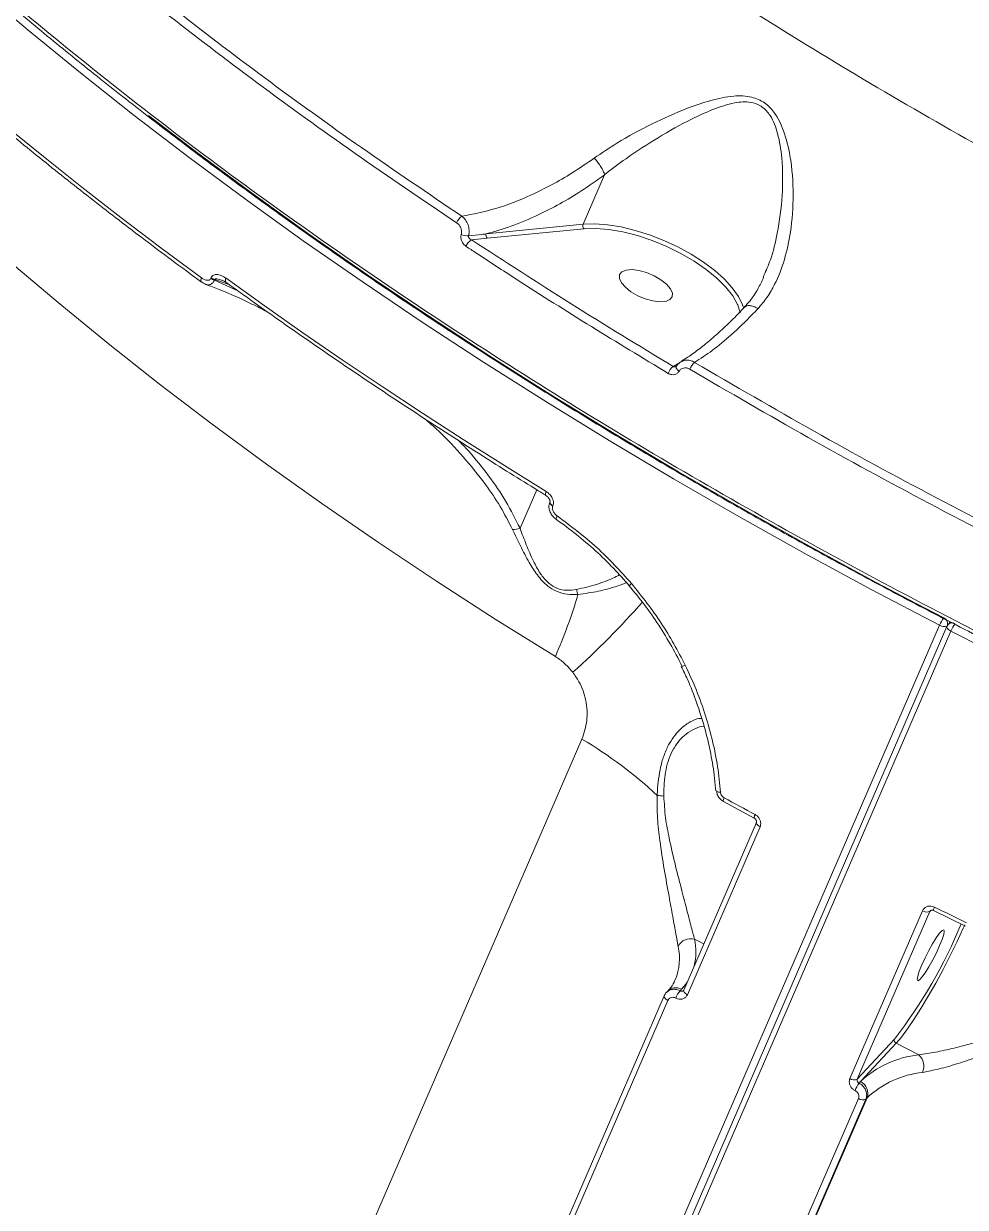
# Model space of a CAD drawing. Header units: millimetres. Extents: x -5550 to 7488, y -4093 to 4627.
# Drawn here: x -2929.1 to -2780.8, y 1356.7 to 1543.1 of the extents above; entities that cross this region are included whole.
import ezdxf

# ---------------------------------------------------------------- set-up
doc = ezdxf.new("R2010")
doc.units = ezdxf.units.MM
doc.layers.add('DIKOM_ОБЪЕКТ', color=7, linetype='Continuous')

msp = doc.modelspace()

# ---------------------------------------------------------------- linework, layer by layer
at = {"layer": 'DIKOM_ОБЪЕКТ', "color": 7, "linetype": 'Continuous', "lineweight": 15}
for p, q in [((-2837.584, 1519.266), (-2840.96, 1511.47)), ((-2840.96, 1511.47), (-2856.224, 1509.962)), ((-2858.553, 1509.042), (-2856.095, 1509.269)), ((-2856.095, 1509.269), (-2840.832, 1510.777)), ((-2899.558, 1503.069), (-2899.601, 1502.969)), ((-2899.03, 1502.677), (-2898.987, 1502.777)), ((-2895.36, 1501.018), (-2899.03, 1502.677)), ((-2898.987, 1502.777), (-2896.751, 1502.018)), ((-2812.49, 1503.422), (-2812.639, 1503.059)), ((-2825.779, 1489.64), (-2826.784, 1489.095)), ((-2850.91, 1463.614), (-2848.281, 1469.686)), ((-2846.187, 1467.841), (-2846.221, 1467.763)), ((-2845.749, 1467.105), (-2845.716, 1467.183)), ((-2845.18, 1464.996), (-2845.185, 1464.999)), ((-2784.165, 1449.513), (-2788.529, 1451.784)), ((-2784.836, 1448.353), (-2957.829, 1048.905)), ((-2783.679, 1448.178), (-2956.672, 1048.73)), ((-2784.165, 1449.513), (-2784.165, 1449.513)), ((-2783.111, 1448.873), (-2783.494, 1448.46)), ((-2782.404, 1448.605), (-2782.404, 1448.605)), ((-2956.064, 1047.995), (-2783.071, 1447.443)), ((-2841.151, 1430.416), (-2966.249, 1141.559)), ((-2820.13, 1422.665), (-2820.097, 1422.305)), ((-2819.974, 1422.311), (-2819.974, 1422.304)), ((-2818.881, 1420.628), (-2814.012, 1417.993)), ((-2813.689, 1417.334), (-2825.126, 1390.924)), ((-2824.551, 1390.206), (-2813.113, 1416.616)), ((-2787.52, 1403.42), (-2798.958, 1377.011)), ((-2797.797, 1376.908), (-2786.359, 1403.318)), ((-2786.359, 1403.318), (-2786.211, 1403.478)), ((-2786.359, 1403.318), (-2786.282, 1403.431)), ((-2785.809, 1403.451), (-2780.783, 1400.985)), ((-2823.431, 1398.93), (-2821.982, 1398.184)), ((-2824.722, 1391.857), (-2825.473, 1391.048)), ((-2828.192, 1390.027), (-2857.858, 1321.527)), ((-2828.154, 1390.084), (-2828.192, 1390.027)), ((-2827.654, 1390.758), (-2827.86, 1390.535)), ((-2825.473, 1391.048), (-2825.691, 1390.813)), ((-2857.287, 1320.812), (-2827.621, 1389.312)), ((-2791.953, 1383.205), (-2797.797, 1376.908)), ((-2797.3, 1376.521), (-2791.692, 1382.565)), ((-2788.126, 1380.727), (-2791.692, 1382.565)), ((-2797.518, 1376.287), (-2797.3, 1376.521)), ((-2797.616, 1373.841), (-2827.282, 1305.341)), ((-2826.126, 1305.241), (-2796.46, 1373.741)), ((-2796.254, 1373.963), (-2825.92, 1305.463)), ((-2796.46, 1373.741), (-2796.254, 1373.963))]:
    msp.add_line(p, q, dxfattribs=at)
at = {"layer": 'DIKOM_ОБЪЕКТ', "color": 7, "linetype": 'Continuous', "lineweight": 15, "flags": 128}
for points in [[(-2936.343, 1548.779), (-2928.35, 1542.013), (-2920.126, 1535.287), (-2911.677, 1528.606), (-2903.01, 1521.976), (-2894.132, 1515.402), (-2885.051, 1508.89), (-2875.775, 1502.446), (-2866.312, 1496.074), (-2856.669, 1489.781), (-2846.854, 1483.571), (-2836.876, 1477.45), (-2826.743, 1471.423), (-2816.464, 1465.494), (-2806.047, 1459.67), (-2795.502, 1453.955), (-2784.836, 1448.353)], [(-2971.851, 1544.909), (-2965.75, 1538.329), (-2959.377, 1531.753), (-2952.739, 1525.187), (-2945.84, 1518.636), (-2938.688, 1512.106), (-2931.289, 1505.605), (-2923.65, 1499.137), (-2915.779, 1492.709), (-2907.682, 1486.327), (-2899.367, 1479.997), (-2890.841, 1473.724), (-2882.114, 1467.515), (-2873.192, 1461.375), (-2864.085, 1455.31), (-2854.8, 1449.326), (-2845.346, 1443.428)], [(-2901.069, 1503.021), (-2907.46, 1507.753), (-2913.742, 1512.514), (-2919.913, 1517.302), (-2925.97, 1522.116), (-2931.911, 1526.954), (-2937.732, 1531.813), (-2943.432, 1536.69), (-2949.007, 1541.585)], [(-2788.529, 1451.784), (-2794.805, 1455.102), (-2805.325, 1460.803), (-2815.717, 1466.614), (-2825.972, 1472.528), (-2836.081, 1478.54), (-2846.035, 1484.647), (-2855.826, 1490.842), (-2865.447, 1497.12), (-2874.888, 1503.477), (-2884.141, 1509.906), (-2893.201, 1516.402), (-2902.057, 1522.961), (-2909.428, 1528.586)], [(-2815.703, 1498.35), (-2815.858, 1498.801), (-2816.511, 1500.111), (-2817.476, 1501.467), (-2818.732, 1502.839), (-2820.253, 1504.198), (-2822.004, 1505.514), (-2823.948, 1506.758), (-2826.044, 1507.904), (-2828.245, 1508.926), (-2830.503, 1509.803), (-2832.77, 1510.515), (-2834.996, 1511.048), (-2837.134, 1511.388), (-2839.136, 1511.53), (-2840.96, 1511.47)], [(-2840.832, 1510.777), (-2838.96, 1510.833), (-2836.897, 1510.67), (-2834.693, 1510.293), (-2832.403, 1509.712), (-2830.08, 1508.939), (-2827.782, 1507.993), (-2825.563, 1506.899), (-2823.478, 1505.681), (-2821.576, 1504.369), (-2819.904, 1502.996), (-2818.502, 1501.593), (-2817.404, 1500.196), (-2816.637, 1498.838), (-2816.608, 1498.773)], [(-2835.227, 1503.554), (-2835.254, 1502.964), (-2834.943, 1502.28), (-2834.32, 1501.557), (-2833.434, 1500.855), (-2832.357, 1500.229), (-2831.178, 1499.731), (-2829.99, 1499.401), (-2828.891, 1499.266), (-2827.969, 1499.336), (-2827.299, 1499.607), (-2826.936, 1500.055), (-2826.909, 1500.645), (-2827.219, 1501.329), (-2827.843, 1502.052), (-2828.729, 1502.754), (-2829.805, 1503.38), (-2830.985, 1503.878), (-2832.173, 1504.208), (-2833.272, 1504.343), (-2834.194, 1504.273), (-2834.863, 1504.002), (-2835.227, 1503.554)], [(-2901.082, 1502.387), (-2901.122, 1502.427), (-2901.158, 1502.506), (-2901.171, 1502.608), (-2901.16, 1502.732), (-2901.125, 1502.871), (-2901.069, 1503.021)], [(-2897.218, 1502.353), (-2897.246, 1502.378), (-2897.288, 1502.454), (-2897.304, 1502.557), (-2897.295, 1502.683), (-2897.26, 1502.828), (-2897.202, 1502.985)], [(-2846.792, 1469.407), (-2853.362, 1473.48), (-2859.86, 1477.592), (-2866.284, 1481.741), (-2872.631, 1485.925), (-2878.898, 1490.143), (-2885.084, 1494.393), (-2891.186, 1498.675), (-2897.202, 1502.985)], [(-2816.608, 1498.773), (-2816.218, 1497.551), (-2816.216, 1497.538)], [(-2826.29, 1489.133), (-2826.317, 1489.07), (-2826.324, 1488.967), (-2826.296, 1488.85), (-2826.233, 1488.721), (-2826.138, 1488.588), (-2826.016, 1488.455), (-2825.87, 1488.328)], [(-2846.865, 1468.813), (-2846.889, 1468.836), (-2846.913, 1468.899), (-2846.914, 1468.992), (-2846.894, 1469.111), (-2846.853, 1469.251), (-2846.792, 1469.407)], [(-2846.221, 1467.762), (-2846.235, 1467.71), (-2846.215, 1467.571), (-2846.121, 1467.416), (-2845.961, 1467.256), (-2845.749, 1467.105)], [(-2846.187, 1467.841), (-2846.202, 1467.788), (-2846.181, 1467.649), (-2846.087, 1467.493), (-2845.928, 1467.334), (-2845.716, 1467.183)], [(-2845.185, 1464.999), (-2845.207, 1465.028), (-2845.218, 1465.09), (-2845.208, 1465.177), (-2845.177, 1465.287), (-2845.126, 1465.415), (-2845.057, 1465.558)], [(-2783.071, 1447.443), (-2783.237, 1447.538), (-2783.385, 1447.643), (-2783.509, 1447.752), (-2783.604, 1447.863), (-2783.666, 1447.97), (-2783.694, 1448.071), (-2783.686, 1448.16), (-2783.679, 1448.178)], [(-2783.071, 1447.443), (-2772.277, 1441.98), (-2761.383, 1436.64), (-2750.397, 1431.429), (-2739.329, 1426.351), (-2728.189, 1421.409), (-2716.986, 1416.609), (-2705.728, 1411.954), (-2694.426, 1407.448), (-2683.09, 1403.094), (-2671.728, 1398.897)], [(-2819.974, 1422.304), (-2819.972, 1422.293), (-2819.943, 1422.237), (-2819.878, 1422.186), (-2819.781, 1422.143), (-2819.655, 1422.108), (-2819.505, 1422.083), (-2819.335, 1422.068)], [(-2813.884, 1418.555), (-2814.494, 1418.884), (-2815.105, 1419.213), (-2815.715, 1419.542), (-2816.325, 1419.872), (-2816.933, 1420.202), (-2817.542, 1420.532), (-2818.151, 1420.863), (-2818.759, 1421.194)], [(-2813.687, 1417.337), (-2813.695, 1417.318), (-2813.704, 1417.231), (-2813.679, 1417.134), (-2813.621, 1417.029), (-2813.531, 1416.921), (-2813.414, 1416.814), (-2813.273, 1416.711), (-2813.113, 1416.616)], [(-2780.611, 1401.525), (-2781.241, 1401.832), (-2781.871, 1402.14), (-2782.501, 1402.448), (-2783.13, 1402.756), (-2783.759, 1403.065), (-2784.387, 1403.374), (-2785.016, 1403.684), (-2785.644, 1403.994)], [(-2791.692, 1382.565), (-2790.859, 1383.543), (-2789.914, 1384.804), (-2788.876, 1386.318), (-2787.77, 1388.053), (-2786.619, 1389.97), (-2785.451, 1392.025), (-2784.289, 1394.173), (-2783.162, 1396.366), (-2782.093, 1398.555), (-2781.107, 1400.691), (-2780.881, 1401.199)], [(-2787.637, 1394.898), (-2787.127, 1396.006), (-2786.545, 1397.146), (-2785.937, 1398.227), (-2785.354, 1399.16), (-2784.842, 1399.871), (-2784.443, 1400.301), (-2784.189, 1400.416), (-2784.1, 1400.206), (-2784.185, 1399.689), (-2784.436, 1398.906), (-2784.832, 1397.921), (-2785.342, 1396.814), (-2785.924, 1395.673), (-2786.532, 1394.593), (-2787.115, 1393.659), (-2787.627, 1392.949), (-2788.026, 1392.519), (-2788.28, 1392.404), (-2788.368, 1392.613), (-2788.284, 1393.13), (-2788.033, 1393.913), (-2787.637, 1394.898)], [(-2825.473, 1391.048), (-2824.806, 1391.857), (-2824.583, 1392.178)], [(-2828.192, 1390.027), (-2828.198, 1390.011), (-2828.207, 1389.925), (-2828.183, 1389.829), (-2828.125, 1389.724), (-2828.036, 1389.617), (-2827.92, 1389.51), (-2827.78, 1389.407), (-2827.621, 1389.312)], [(-2825.126, 1390.924), (-2825.132, 1390.908), (-2825.142, 1390.821), (-2825.117, 1390.724), (-2825.059, 1390.62), (-2824.969, 1390.512), (-2824.851, 1390.404), (-2824.71, 1390.301), (-2824.551, 1390.206)]]:
    msp.add_lwpolyline(points, dxfattribs=at)
at = {"layer": 'DIKOM_ОБЪЕКТ', "color": 7, "linetype": 'Continuous', "lineweight": 15}
for centre, radius, start, end in [((-2858.806, 1510.868), 2.257, 123.78356, 157.8448), ((-2840.369, 1511.221), 0.641, 157.16911, 223.8082), ((-2859.167, 1511.894), 2.252, 243.7216, 274.05192), ((-2855.633, 1509.713), 0.641, 157.16911, 223.8082), ((-2857.36, 1507.182), 2.209, 122.68703, 158.32401), ((-2898.34, 1504.732), 2.168, 234.41201, 251.4295), ((-2898.296, 1504.832), 2.168, 234.41201, 251.4295), ((-2824.967, 1486.961), 2.803, 130.42428, 158.18271), ((-2821.396, 1487.527), 2.988, 132.37608, 157.76855), ((-2852.019, 1466.558), 3.146, 268.97432, 290.63055), ((-2839.164, 1454.353), 2.858, 187.57472, 203.55081), ((-2832.473, 1453.758), 1.456, 126.592, 146.64634), ((-2918.077, 1475.445), 79.466, 336.2401, 343.75198), ((-2930.357, 1538.918), 131.529, 311.8567, 318.66693), ((-2780.212, 1446.452), 4.999, 142.24479, 157.651), ((-2784.12, 1449.38), 1.252, 235.10249, 291.45015), ((-2784.612, 1448.581), 1.034, 344.03586, 64.39441), ((-2782.761, 1447.78), 1, 137.13963, 156.58356), ((-2782.856, 1447.832), 0.896, 59.70857, 135.44871), ((-2778.305, 1445.481), 5.154, 142.67917, 157.61737), ((-2825.376, 1442.844), 0.922, 268.47121, 302.06376), ((-2874.937, 1372.83), 66.765, 46.88503, 59.59986), ((-2827.624, 1433.321), 11.873, 261.86179, 266.92938), ((-2818.169, 1420.771), 0.725, 144.32393, 191.38109), ((-2813.264, 1418.118), 0.759, 144.8109, 189.49977), ((-2786.85, 1404.385), 1.175, 235.2041, 294.69452), ((-2784.685, 1403.406), 1.124, 148.45681, 177.72317), ((-2854.555, 1431.609), 79.132, 322.28851, 337.53773), ((-2834.582, 1395.915), 8.786, 337.59671, 12.4701), ((-2824.054, 1396.845), 2.176, 73.35733, 153.61592), ((-2833.061, 1396.922), 9.838, 347.33501, 11.77952), ((-2826.377, 1389.499), 1.793, 59.74538, 135.41191), ((-2822.598, 1388.126), 4.097, 139.01818, 157.87083), ((-2791.471, 1383.029), 0.513, 159.90222, 244.58169), ((-2786.449, 1364.958), 15.858, 96.06955, 133.17973), ((-2789.81, 1378.908), 2.479, 337.70666, 47.18733), ((-2798.287, 1377.976), 1.175, 235.21394, 294.68674), ((-2785.919, 1362.949), 15.104, 96.07158, 133.17813), ((-2791.956, 1372.528), 6.713, 145.95135, 157.3946), ((-2798.181, 1374.668), 2.052, 339.89707, 64.57395), ((-2796.95, 1374.804), 1.171, 235.3467, 294.7643)]:
    msp.add_arc(centre, radius, start, end, dxfattribs=at)
for points, knots in [([(-2558.811, 1438.61), (-2564.603, 1439.972), (-2576.192, 1442.698), (-2593.747, 1447.394), (-2611.372, 1452.518), (-2629.274, 1458.176), (-2647.415, 1464.373), (-2665.756, 1471.114), (-2684, 1478.293), (-2702.619, 1486.112), (-2721.548, 1494.598), (-2740.713, 1503.764), (-2759.717, 1513.441), (-2778.485, 1523.617), (-2796.945, 1534.266), (-2814.669, 1545.142), (-2831.615, 1556.198), (-2847.758, 1567.388), (-2863.382, 1578.906), (-2878.408, 1590.726), (-2892.768, 1602.811), (-2906.134, 1614.886), (-2918.485, 1626.908), (-2929.824, 1638.836), (-2940.345, 1650.876), (-2949.976, 1662.988), (-2958.66, 1675.131), (-2965.708, 1686.255), (-2971.356, 1696.353), (-2975.852, 1705.474), (-2979.675, 1714.482), (-2982.806, 1723.345), (-2985.236, 1732.024), (-2986.952, 1740.518), (-2988.012, 1748.845), (-2988.114, 1754.218), (-2988.165, 1756.904)], [0, 0, 0, 0, 0.0277654, 0.0555639, 0.0833624, 0.1111276, 0.1400315, 0.168973, 0.1979143, 0.2268181, 0.2582449, 0.2896959, 0.3211226, 0.3534674, 0.3858386, 0.4181832, 0.4495061, 0.4808531, 0.5121759, 0.5444126, 0.5766757, 0.6089124, 0.6401611, 0.6714337, 0.7026821, 0.7348413, 0.7670266, 0.7991857, 0.8241464, 0.8491071, 0.874267, 0.8994269, 0.9244694, 0.9495122, 0.974756, 1, 1, 1, 1]), ([(-3044.652, 1724.515), (-3044.671, 1723.258), (-3044.719, 1720.216), (-3044.452, 1715.275), (-3043.9, 1709.713), (-3043.042, 1704.053), (-3041.89, 1698.298), (-3040.439, 1692.446), (-3038.691, 1686.493), (-3036.644, 1680.446), (-3034.308, 1674.323), (-3031.689, 1668.15), (-3028.795, 1661.946), (-3025.628, 1655.712), (-3022.188, 1649.447), (-3018.475, 1643.148), (-3014.489, 1636.814), (-3010.227, 1630.443), (-3005.689, 1624.033), (-3000.875, 1617.582), (-2995.78, 1611.088), (-2990.406, 1604.552), (-2984.766, 1597.989), (-2978.883, 1591.427), (-2972.776, 1584.89), (-2966.456, 1578.387), (-2959.919, 1571.913), (-2953.164, 1565.466), (-2946.188, 1559.043), (-2938.99, 1552.643), (-2931.567, 1546.264), (-2923.919, 1539.905), (-2916.041, 1533.562), (-2907.932, 1527.236), (-2899.604, 1520.936), (-2891.093, 1514.688), (-2882.429, 1508.516), (-2873.63, 1502.433), (-2864.695, 1496.437), (-2855.621, 1490.525), (-2846.404, 1484.696), (-2837.043, 1478.946), (-2827.535, 1473.276), (-2817.877, 1467.683), (-2808.067, 1462.165), (-2798.099, 1456.721), (-2787.985, 1451.357), (-2777.759, 1446.091), (-2767.462, 1440.944), (-2757.121, 1435.931), (-2746.74, 1431.053), (-2736.316, 1426.307), (-2725.845, 1421.692), (-2715.323, 1417.206), (-2704.747, 1412.848), (-2694.116, 1408.616), (-2683.425, 1404.509), (-2672.671, 1400.527), (-2661.857, 1396.67), (-2651.011, 1392.949), (-2640.18, 1389.381), (-2629.4, 1385.977), (-2618.682, 1382.741), (-2608.022, 1379.671), (-2597.415, 1376.765), (-2586.857, 1374.021), (-2576.345, 1371.44), (-2565.877, 1369.02), (-2555.45, 1366.762), (-2545.059, 1364.662), (-2534.708, 1362.728), (-2525.102, 1361.06), (-2518.996, 1360.119), (-2516.289, 1359.701)], [0, 0, 0, 0, 0.0098994, 0.0239604, 0.0380271, 0.0521102, 0.0662251, 0.0803872, 0.0946116, 0.1089136, 0.1232606, 0.1375542, 0.1517771, 0.1659463, 0.1800776, 0.1941866, 0.2082891, 0.2223998, 0.2365304, 0.2506968, 0.2649149, 0.2792008, 0.2935497, 0.3078771, 0.3221191, 0.3363006, 0.3504375, 0.364546, 0.3786424, 0.3927426, 0.406858, 0.4210041, 0.4351969, 0.4494525, 0.4637824, 0.4781141, 0.4923715, 0.5065637, 0.5207068, 0.5348165, 0.5489097, 0.563002, 0.5771065, 0.5912368, 0.6054096, 0.6196403, 0.6339456, 0.6482789, 0.6625569, 0.6767651, 0.6909192, 0.7050356, 0.7191306, 0.7332199, 0.7473184, 0.7614382, 0.7755955, 0.7898064, 0.8040869, 0.818423, 0.8327307, 0.8469589, 0.8611287, 0.8752559, 0.889357, 0.9034481, 0.9175449, 0.9316585, 0.945805, 0.9600004, 0.9742608, 0.9885925, 1, 1, 1, 1]), ([(-2515.807, 1360.129), (-2519.831, 1360.764), (-2530.669, 1362.472), (-2548.653, 1365.839), (-2569.775, 1370.388), (-2591.363, 1375.673), (-2613.352, 1381.692), (-2635.676, 1388.446), (-2657.844, 1395.787), (-2679.783, 1403.673), (-2701.428, 1412.056), (-2723.13, 1421.073), (-2744.815, 1430.718), (-2766.407, 1440.972), (-2787.429, 1451.611), (-2807.823, 1462.589), (-2827.545, 1473.853), (-2846.916, 1485.587), (-2865.853, 1497.769), (-2884.277, 1510.369), (-2901.783, 1523.107), (-2918.333, 1535.938), (-2933.909, 1548.813), (-2948.765, 1561.941), (-2962.818, 1575.288), (-2975.998, 1588.811), (-2988.014, 1602.213), (-2998.853, 1615.45), (-3008.528, 1628.485), (-3017.195, 1641.528), (-3024.779, 1654.534), (-3031.229, 1667.457), (-3036.181, 1679.479), (-3039.825, 1690.607), (-3042.373, 1700.874), (-3043.965, 1710.902), (-3044.676, 1718.883), (-3044.516, 1723.409), (-3044.467, 1724.778)], [0, 0, 0, 0, 0.0169097, 0.0455561, 0.0742245, 0.1028708, 0.1323494, 0.1618517, 0.1913302, 0.2199766, 0.248645, 0.2772913, 0.3067697, 0.3362723, 0.3657507, 0.394397, 0.4230654, 0.4517117, 0.48119, 0.5106926, 0.540171, 0.5688174, 0.5974857, 0.6261321, 0.6556106, 0.6851129, 0.7145914, 0.7432377, 0.771906, 0.8005525, 0.8300308, 0.8595332, 0.8890116, 0.913944, 0.9389054, 0.963867, 0.9890651, 1, 1, 1, 1]), ([(-2928.078, 1562.192), (-2925.742, 1560.214), (-2918.91, 1554.428), (-2907.081, 1544.917), (-2892.348, 1533.697), (-2876.998, 1522.596), (-2866.264, 1515.345), (-2860.896, 1511.719)], [0, 0, 0, 0, 0.1144541, 0.3347653, 0.5550768, 0.7775379, 1, 1, 1, 1]), ([(-2860.061, 1512.744), (-2865.365, 1516.326), (-2875.972, 1523.491), (-2891.246, 1534.528), (-2906.002, 1545.756), (-2917.898, 1555.319), (-2924.758, 1561.129), (-2927.088, 1563.103)], [0, 0, 0, 0, 0.2203112, 0.4406227, 0.6630849, 0.8855462, 1, 1, 1, 1]), ([(-2948.981, 1540.919), (-2947.704, 1539.79), (-2944.003, 1536.516), (-2937.71, 1531.117), (-2930.039, 1524.739), (-2922.162, 1518.398), (-2914.085, 1512.102), (-2907.038, 1506.768), (-2902.655, 1503.544), (-2901.083, 1502.387)], [0, 0, 0, 0, 0.0864703, 0.2507995, 0.4151258, 0.579446, 0.7437612, 0.9080709, 1, 1, 1, 1]), ([(-2813.453, 1498.181), (-2812.958, 1498.762), (-2811.96, 1499.934), (-2810.495, 1502.48), (-2809.166, 1505.891), (-2808.145, 1510.631), (-2807.757, 1516.149), (-2808.153, 1521.561), (-2809.199, 1525.977), (-2810.566, 1528.878), (-2812.368, 1530.728), (-2814.602, 1531.683), (-2817.535, 1531.746), (-2820.925, 1531.021), (-2825.224, 1529.546), (-2830.194, 1527.31), (-2835.172, 1524.628), (-2838.053, 1522.682), (-2839.229, 1521.888)], [0, 0, 0, 0, 0.0400996, 0.0808888, 0.1499726, 0.2211629, 0.3125703, 0.4066965, 0.4681051, 0.5184506, 0.5509513, 0.5857549, 0.6308468, 0.6885507, 0.7478284, 0.8397951, 0.934575, 1, 1, 1, 1]), ([(-2837.582, 1519.274), (-2837.581, 1519.275), (-2836.495, 1520.135), (-2833.769, 1522.177), (-2829.143, 1525.179), (-2824.55, 1527.762), (-2820.524, 1529.607), (-2817.443, 1530.632), (-2814.886, 1530.837), (-2813.44, 1530.359), (-2812.386, 1529.687), (-2811.529, 1528.718), (-2810.803, 1527.242), (-2810.09, 1525.038), (-2809.529, 1521.265), (-2809.505, 1515.95), (-2810.214, 1510.554), (-2811.216, 1506.313), (-2812.136, 1504.225), (-2812.49, 1503.422)], [0, 0, 0, 0, 0.0000657, 0.0748589, 0.1804719, 0.2890196, 0.3538997, 0.4199199, 0.4676838, 0.4950475, 0.5031328, 0.5363247, 0.5629622, 0.5903658, 0.6587943, 0.7635424, 0.8709195, 0.95036, 1, 1, 1, 1]), ([(-2839.229, 1521.888), (-2840.379, 1521.093), (-2842.603, 1519.557), (-2845.964, 1517.621), (-2849.992, 1515.627), (-2854.796, 1513.761), (-2858.291, 1513.086), (-2860.061, 1512.744)], [0, 0, 0, 0, 0.1647908, 0.3184402, 0.4735168, 0.7333104, 1, 1, 1, 1]), ([(-2837.582, 1519.274), (-2837.646, 1519.459), (-2837.772, 1519.828), (-2838.159, 1520.519), (-2838.628, 1521.198), (-2839.003, 1521.649), (-2839.198, 1521.855), (-2839.229, 1521.888)], [0, 0, 0, 0, 0.2439975, 0.4880225, 0.7320176, 0.9570928, 1, 1, 1, 1]), ([(-2856.224, 1509.962), (-2854.895, 1510.343), (-2852.221, 1511.11), (-2848.321, 1512.763), (-2844.631, 1514.66), (-2841.119, 1516.751), (-2838.785, 1518.412), (-2837.584, 1519.266)], [0, 0, 0, 0, 0.2198971, 0.4427713, 0.6236667, 0.8062566, 1, 1, 1, 1]), ([(-2837.584, 1519.266), (-2837.583, 1519.268), (-2837.582, 1519.27), (-2837.582, 1519.273), (-2837.582, 1519.274), (-2837.582, 1519.274)], [0, 0, 0, 0, 0.503879, 0.9145845, 1, 1, 1, 1]), ([(-2860.896, 1511.719), (-2860.762, 1511.612), (-2860.495, 1511.397), (-2860.222, 1510.928), (-2860.094, 1510.422), (-2860.114, 1510.066), (-2860.158, 1509.896), (-2860.164, 1509.875)], [0, 0, 0, 0, 0.247884, 0.4959071, 0.7364662, 0.9670198, 1, 1, 1, 1]), ([(-2859.008, 1509.648), (-2858.999, 1509.683), (-2858.928, 1509.966), (-2858.887, 1510.557), (-2859.065, 1511.403), (-2859.462, 1512.195), (-2859.862, 1512.561), (-2860.061, 1512.744)], [0, 0, 0, 0, 0.0333306, 0.2664274, 0.5082649, 0.7552615, 1, 1, 1, 1]), ([(-2860.164, 1509.875), (-2860.169, 1509.855), (-2860.214, 1509.684), (-2860.235, 1509.321), (-2860.102, 1508.804), (-2859.823, 1508.325), (-2859.55, 1508.107), (-2859.413, 1507.998)], [0, 0, 0, 0, 0.0299382, 0.2617767, 0.5039595, 0.7520153, 1, 1, 1, 1]), ([(-2858.553, 1509.042), (-2858.623, 1509.075), (-2858.759, 1509.141), (-2858.915, 1509.29), (-2859.003, 1509.448), (-2859.019, 1509.564), (-2859.013, 1509.624), (-2859.009, 1509.641), (-2859.008, 1509.648)], [0, 0, 0, 0, 0.2725584, 0.5326006, 0.7666671, 0.9319822, 0.9739904, 1, 1, 1, 1]), ([(-2856.224, 1509.962), (-2856.461, 1509.933), (-2857.389, 1509.819), (-2858.318, 1509.721), (-2859.008, 1509.648)], [0, 0, 0, 0, 0.2563827, 1, 1, 1, 1]), ([(-2859.413, 1507.998), (-2858.889, 1507.653), (-2856.267, 1505.924), (-2849.738, 1501.684), (-2839.702, 1495.328), (-2831.615, 1490.446), (-2827.569, 1488.003)], [0, 0, 0, 0, 0.0507652, 0.2538476, 0.6266947, 1, 1, 1, 1]), ([(-2826.784, 1489.095), (-2832.181, 1492.359), (-2842.986, 1498.894), (-2853.36, 1505.657), (-2858.553, 1509.042)], [0, 0, 0, 0, 0.4994515, 1, 1, 1, 1]), ([(-2899.601, 1502.969), (-2899.637, 1502.908), (-2899.707, 1502.787), (-2899.905, 1502.676), (-2900.209, 1502.636), (-2900.626, 1502.737), (-2900.917, 1502.924), (-2901.069, 1503.021)], [0, 0, 0, 0, 0.120611, 0.2406681, 0.4168507, 0.6949931, 1, 1, 1, 1]), ([(-2901.067, 1502.416), (-2900.969, 1502.329), (-2900.758, 1502.144), (-2900.497, 1502.061), (-2900.358, 1502.017)], [0, 0, 0, 0, 0.4664917, 1, 1, 1, 1]), ([(-2900.37, 1501.999), (-2900.2, 1501.957), (-2899.905, 1501.883), (-2899.515, 1502.058), (-2899.228, 1502.318), (-2899.097, 1502.555), (-2899.03, 1502.677)], [0, 0, 0, 0, 0.3495377, 0.6069748, 0.7981565, 1, 1, 1, 1]), ([(-2900.367, 1502.007), (-2899.666, 1501.742), (-2897.201, 1500.808), (-2893.978, 1499.376), (-2891.517, 1498.123), (-2890.721, 1497.718)], [0, 0, 0, 0, 0.2116731, 0.7446537, 1, 1, 1, 1]), ([(-2897.202, 1502.985), (-2897.446, 1503.139), (-2897.918, 1503.437), (-2898.591, 1503.593), (-2899.08, 1503.526), (-2899.392, 1503.35), (-2899.503, 1503.163), (-2899.558, 1503.069)], [0, 0, 0, 0, 0.304749, 0.5876265, 0.7664472, 0.8828626, 1, 1, 1, 1]), ([(-2898.987, 1502.777), (-2898.979, 1502.791), (-2898.96, 1502.82), (-2898.896, 1502.854), (-2898.724, 1502.886), (-2898.322, 1502.841), (-2897.983, 1502.699), (-2897.759, 1502.605)], [0, 0, 0, 0, 0.0386674, 0.0864788, 0.1731164, 0.4515963, 1, 1, 1, 1]), ([(-2897.826, 1502.667), (-2897.755, 1502.646), (-2897.56, 1502.585), (-2897.354, 1502.434), (-2897.222, 1502.338)], [0, 0, 0, 0, 0.3587975, 1, 1, 1, 1]), ([(-2897.219, 1502.353), (-2895.718, 1501.272), (-2891.367, 1498.136), (-2884.029, 1492.99), (-2875.154, 1486.94), (-2866.114, 1480.959), (-2857.078, 1475.154), (-2850.626, 1471.124), (-2847.258, 1469.055), (-2846.865, 1468.813)], [0, 0, 0, 0, 0.0939995, 0.2726144, 0.4512324, 0.629842, 0.8084519, 0.9776555, 1, 1, 1, 1]), ([(-2812.591, 1503.047), (-2812.866, 1502.458), (-2813.472, 1501.166), (-2814.473, 1499.623), (-2815.26, 1498.777), (-2815.559, 1498.456)], [0, 0, 0, 0, 0.3414482, 0.7498836, 1, 1, 1, 1]), ([(-2815.529, 1498.462), (-2815.97, 1497.994), (-2817.093, 1496.801), (-2818.858, 1495.1), (-2820.809, 1493.35), (-2822.677, 1491.841), (-2824.275, 1490.672), (-2825.186, 1490.118), (-2825.555, 1489.894)], [0, 0, 0, 0, 0.120866, 0.3081633, 0.4962905, 0.6846202, 0.8721951, 1, 1, 1, 1]), ([(-2823.41, 1489.734), (-2822.496, 1490.326), (-2820.651, 1491.52), (-2817.588, 1494.077), (-2815.151, 1496.404), (-2813.749, 1497.871), (-2813.453, 1498.181)], [0, 0, 0, 0, 0.2991593, 0.603985, 0.9163471, 1, 1, 1, 1]), ([(-2815.508, 1498.438), (-2815.402, 1498.519), (-2815.178, 1498.692), (-2814.619, 1498.692), (-2814.052, 1498.517), (-2813.656, 1498.309), (-2813.491, 1498.205), (-2813.453, 1498.181)], [0, 0, 0, 0, 0.2464863, 0.5226405, 0.7988342, 0.9539842, 1, 1, 1, 1]), ([(-2826.343, 1489.088), (-2826.374, 1489.072), (-2826.449, 1489.031), (-2826.594, 1489.027), (-2826.713, 1489.058), (-2826.773, 1489.089), (-2826.784, 1489.095)], [0, 0, 0, 0, 0.2376457, 0.5791802, 0.92113, 1, 1, 1, 1]), ([(-2826.289, 1489.136), (-2826.292, 1489.132), (-2826.309, 1489.097), (-2826.326, 1489.09), (-2826.341, 1489.084)], [0, 0, 0, 0, 0.1225973, 1, 1, 1, 1]), ([(-2825.594, 1489.798), (-2825.805, 1489.66), (-2826.082, 1489.479), (-2826.234, 1489.19), (-2826.271, 1489.12)], [0, 0, 0, 0, 0.761063, 1, 1, 1, 1]), ([(-2825.87, 1488.328), (-2825.776, 1488.444), (-2825.589, 1488.678), (-2825.173, 1488.856), (-2824.714, 1488.879), (-2824.368, 1488.774), (-2824.194, 1488.675), (-2824.162, 1488.657)], [0, 0, 0, 0, 0.2363962, 0.4729474, 0.7099132, 0.9468474, 1, 1, 1, 1]), ([(-2823.41, 1489.734), (-2823.462, 1489.764), (-2823.748, 1489.93), (-2824.31, 1490.104), (-2825.006, 1490.104), (-2825.369, 1489.908), (-2825.521, 1489.826)], [0, 0, 0, 0, 0.0763093, 0.4163423, 0.7563685, 1, 1, 1, 1]), ([(-2746.124, 1448.842), (-2752.737, 1452.007), (-2765.962, 1458.336), (-2785.459, 1468.394), (-2804.692, 1478.819), (-2817.171, 1486.096), (-2823.41, 1489.734)], [0, 0, 0, 0, 0.2485968, 0.4971946, 0.7485971, 1, 1, 1, 1]), ([(-2827.569, 1488.003), (-2827.536, 1487.985), (-2827.363, 1487.886), (-2827.019, 1487.781), (-2826.563, 1487.803), (-2826.149, 1487.98), (-2825.963, 1488.212), (-2825.87, 1488.328)], [0, 0, 0, 0, 0.0546066, 0.2913941, 0.5278481, 0.7639388, 1, 1, 1, 1]), ([(-2824.162, 1488.657), (-2817.979, 1485.051), (-2805.613, 1477.839), (-2786.416, 1467.424), (-2766.808, 1457.298), (-2753.404, 1450.882), (-2746.702, 1447.674)], [0, 0, 0, 0, 0.2485958, 0.4971923, 0.7485966, 1, 1, 1, 1]), ([(-2865.898, 1480.849), (-2865.18, 1480.224), (-2863.03, 1478.354), (-2859.825, 1474.903), (-2856.579, 1470.927), (-2853.962, 1467.087), (-2852.706, 1464.641), (-2852.075, 1463.413)], [0, 0, 0, 0, 0.1247642, 0.3735016, 0.6238302, 0.8111926, 1, 1, 1, 1]), ([(-2850.91, 1463.614), (-2851.619, 1465.043), (-2853.037, 1467.903), (-2855.844, 1471.944), (-2858.366, 1475.13), (-2860.07, 1476.899), (-2860.591, 1477.44)], [0, 0, 0, 0, 0.2864867, 0.5731802, 0.8695232, 1, 1, 1, 1]), ([(-2847.01, 1468.892), (-2846.931, 1468.849), (-2846.713, 1468.731), (-2846.441, 1468.473), (-2846.265, 1468.193), (-2846.201, 1468.021), (-2846.184, 1467.925), (-2846.182, 1467.866), (-2846.187, 1467.844), (-2846.187, 1467.841), (-2846.188, 1467.84)], [0, 0, 0, 0, 0.1884049, 0.5197034, 0.6967407, 0.7980972, 0.8606928, 0.9039476, 0.9517613, 1, 1, 1, 1]), ([(-2845.716, 1467.183), (-2845.684, 1467.278), (-2845.612, 1467.498), (-2845.639, 1467.922), (-2845.825, 1468.437), (-2846.21, 1468.986), (-2846.591, 1469.262), (-2846.792, 1469.407)], [0, 0, 0, 0, 0.1205604, 0.2783634, 0.4706026, 0.7208038, 1, 1, 1, 1]), ([(-2846.204, 1467.755), (-2846.259, 1467.617), (-2846.386, 1467.299), (-2846.362, 1466.732), (-2846.169, 1466.105), (-2845.779, 1465.48), (-2845.382, 1465.167), (-2845.179, 1465.007)], [0, 0, 0, 0, 0.1410947, 0.324088, 0.5232949, 0.7565541, 1, 1, 1, 1]), ([(-2845.057, 1465.558), (-2845.186, 1465.662), (-2845.441, 1465.869), (-2845.693, 1466.262), (-2845.81, 1466.631), (-2845.816, 1466.912), (-2845.768, 1467.051), (-2845.749, 1467.105)], [0, 0, 0, 0, 0.2735159, 0.5393428, 0.7386938, 0.8989474, 1, 1, 1, 1]), ([(-2845.183, 1464.991), (-2845.179, 1464.988), (-2844.102, 1464.266), (-2842.021, 1462.676), (-2839.018, 1460.125), (-2836.22, 1457.423), (-2834.519, 1455.489), (-2833.696, 1454.553)], [0, 0, 0, 0, 0.0008845, 0.2550494, 0.5089972, 0.7623947, 1, 1, 1, 1]), ([(-2833.341, 1454.927), (-2835.121, 1456.882), (-2838.725, 1460.842), (-2842.929, 1463.973), (-2845.057, 1465.558)], [0, 0, 0, 0, 0.4938412, 1, 1, 1, 1]), ([(-2852.075, 1463.413), (-2851.672, 1462.561), (-2850.862, 1460.849), (-2849.606, 1458.418), (-2848.231, 1456.229), (-2846.775, 1454.6), (-2845.099, 1453.584), (-2843.433, 1453.163), (-2842.349, 1453.195), (-2841.784, 1453.211)], [0, 0, 0, 0, 0.1836389, 0.3692303, 0.509069, 0.652205, 0.7508457, 0.8702041, 1, 1, 1, 1]), ([(-2841.997, 1453.976), (-2842.515, 1453.907), (-2843.493, 1453.777), (-2845.02, 1454.052), (-2846.45, 1454.915), (-2847.258, 1455.868), (-2848.076, 1457.07), (-2848.931, 1458.672), (-2849.943, 1461.064), (-2850.586, 1462.76), (-2850.91, 1463.614)], [0, 0, 0, 0, 0.1298024, 0.2451355, 0.3384804, 0.4558016, 0.4772531, 0.6177483, 0.8076319, 1, 1, 1, 1]), ([(-2835.25, 1456.275), (-2835.593, 1456.102), (-2836.599, 1455.594), (-2838.823, 1454.737), (-2840.933, 1454.231), (-2841.997, 1453.976)], [0, 0, 0, 0, 0.2039403, 0.5982802, 1, 1, 1, 1]), ([(-2841.784, 1453.211), (-2840.685, 1453.358), (-2838.485, 1453.654), (-2835.934, 1454.39), (-2834.704, 1454.847), (-2834.148, 1455.053)], [0, 0, 0, 0, 0.3535416, 0.7077139, 1, 1, 1, 1]), ([(-2833.71, 1454.541), (-2833.103, 1453.824), (-2831.651, 1452.109), (-2829.572, 1449.203), (-2827.485, 1445.862), (-2826.103, 1443.417), (-2825.492, 1442.069), (-2825.421, 1441.912)], [0, 0, 0, 0, 0.1860798, 0.4448869, 0.704859, 0.9657872, 1, 1, 1, 1]), ([(-2824.887, 1442.062), (-2826.077, 1444.31), (-2828.484, 1448.857), (-2831.71, 1452.888), (-2833.341, 1454.927)], [0, 0, 0, 0, 0.4941779, 1, 1, 1, 1]), ([(-2845.346, 1443.428), (-2845.298, 1443.398), (-2844.768, 1443.069), (-2843.773, 1442.326), (-2842.991, 1441.416), (-2842.592, 1440.953)], [0, 0, 0, 0, 0.0468188, 0.5142609, 1, 1, 1, 1]), ([(-2842.592, 1440.953), (-2842.255, 1440.47), (-2841.311, 1439.117), (-2840.421, 1436.494), (-2840.207, 1433.3), (-2840.835, 1431.383), (-2841.151, 1430.416)], [0, 0, 0, 0, 0.1529646, 0.4283731, 0.7114425, 1, 1, 1, 1]), ([(-2825.509, 1441.876), (-2825.181, 1441.203), (-2824.272, 1439.34), (-2823.059, 1436.182), (-2821.85, 1432.433), (-2820.937, 1428.627), (-2820.35, 1425.36), (-2820.188, 1423.375), (-2820.13, 1422.665)], [0, 0, 0, 0, 0.1097831, 0.3038265, 0.499026, 0.6948868, 0.8908088, 1, 1, 1, 1]), ([(-2819.335, 1422.068), (-2819.468, 1423.409), (-2819.735, 1426.09), (-2820.541, 1430.11), (-2821.651, 1434.132), (-2823.071, 1438.139), (-2824.281, 1440.755), (-2824.887, 1442.062)], [0, 0, 0, 0, 0.1976843, 0.3953894, 0.5930906, 0.7965423, 1, 1, 1, 1]), ([(-2822.303, 1433.689), (-2822.455, 1433.69), (-2823.007, 1433.695), (-2824.105, 1433.199), (-2825.373, 1432.327), (-2826.498, 1431.129), (-2827.431, 1429.755), (-2828.214, 1428.046), (-2828.938, 1425.601), (-2829.22, 1423.341), (-2829.294, 1421.805), (-2829.305, 1421.568)], [0, 0, 0, 0, 0.0558379, 0.2014897, 0.3469827, 0.4542717, 0.5614378, 0.6705312, 0.7796132, 0.9659309, 1, 1, 1, 1]), ([(-2828.26, 1421.465), (-2828.26, 1421.689), (-2828.26, 1423.123), (-2828.083, 1425.169), (-2827.49, 1427.354), (-2827.009, 1428.424), (-2826.438, 1429.415), (-2825.777, 1430.313), (-2824.651, 1431.368), (-2823.357, 1432.1), (-2822.378, 1432.484), (-2821.932, 1432.47), (-2821.914, 1432.47)], [0, 0, 0, 0, 0.0360073, 0.2305744, 0.3318544, 0.437057, 0.4565055, 0.5674383, 0.6817083, 0.8354409, 0.9934434, 1, 1, 1, 1]), ([(-2819.957, 1422.306), (-2819.931, 1422.108), (-2819.873, 1421.668), (-2819.493, 1421.051), (-2819.083, 1420.773), (-2818.879, 1420.634)], [0, 0, 0, 0, 0.2888239, 0.6446795, 1, 1, 1, 1]), ([(-2818.759, 1421.194), (-2818.852, 1421.257), (-2819.039, 1421.381), (-2819.236, 1421.665), (-2819.318, 1421.905), (-2819.332, 1422.04), (-2819.335, 1422.068)], [0, 0, 0, 0, 0.3067472, 0.613278, 0.9194854, 1, 1, 1, 1]), ([(-2829.305, 1421.568), (-2829.314, 1420.376), (-2829.33, 1417.988), (-2828.853, 1414.057), (-2828.21, 1409.891), (-2827.477, 1405.882), (-2826.858, 1402.474), (-2826.367, 1399.764), (-2826.119, 1398.433), (-2826.004, 1397.812)], [0, 0, 0, 0, 0.1281532, 0.2567399, 0.4268168, 0.5968796, 0.7373122, 0.8775728, 1, 1, 1, 1]), ([(-2823.431, 1398.93), (-2823.591, 1399.537), (-2823.935, 1400.834), (-2824.607, 1403.434), (-2825.451, 1406.667), (-2826.435, 1410.479), (-2827.345, 1414.377), (-2828.063, 1418.079), (-2828.194, 1420.326), (-2828.26, 1421.465)], [0, 0, 0, 0, 0.1227072, 0.2624606, 0.4060173, 0.5749218, 0.7482641, 0.8723703, 1, 1, 1, 1]), ([(-2814.013, 1417.99), (-2814.005, 1417.987), (-2813.956, 1417.966), (-2813.863, 1417.89), (-2813.758, 1417.766), (-2813.688, 1417.623), (-2813.661, 1417.488), (-2813.668, 1417.386), (-2813.684, 1417.352), (-2813.692, 1417.338)], [0, 0, 0, 0, 0.0279092, 0.183593, 0.3447587, 0.5060721, 0.6756891, 0.8620989, 1, 1, 1, 1]), ([(-2813.113, 1416.616), (-2813.08, 1416.711), (-2812.996, 1416.949), (-2813.002, 1417.381), (-2813.162, 1417.854), (-2813.461, 1418.277), (-2813.743, 1418.462), (-2813.884, 1418.555)], [0, 0, 0, 0, 0.1406049, 0.3550729, 0.569829, 0.7848326, 1, 1, 1, 1]), ([(-2785.644, 1403.994), (-2785.745, 1404.037), (-2786.001, 1404.145), (-2786.443, 1404.183), (-2786.904, 1404.072), (-2787.295, 1403.816), (-2787.445, 1403.552), (-2787.52, 1403.42)], [0, 0, 0, 0, 0.1417798, 0.3567205, 0.5713528, 0.7857182, 1, 1, 1, 1]), ([(-2786.276, 1403.427), (-2786.265, 1403.442), (-2786.237, 1403.481), (-2786.131, 1403.518), (-2785.968, 1403.509), (-2785.861, 1403.482), (-2785.81, 1403.451), (-2785.81, 1403.451)], [0, 0, 0, 0, 0.2169027, 0.5703787, 0.7843334, 0.9983068, 1, 1, 1, 1]), ([(-2826.481, 1392.598), (-2826.533, 1392.455), (-2826.728, 1391.916), (-2827.154, 1391.322), (-2827.554, 1390.87), (-2827.654, 1390.758)], [0, 0, 0, 0, 0.2141302, 0.8039788, 1, 1, 1, 1]), ([(-2827.809, 1390.585), (-2827.813, 1390.582), (-2827.982, 1390.469), (-2828.069, 1390.274), (-2828.154, 1390.084)], [0, 0, 0, 0, 0.0202742, 1, 1, 1, 1]), ([(-2825.691, 1390.813), (-2825.824, 1390.873), (-2826.158, 1391.024), (-2826.733, 1391.083), (-2827.346, 1390.955), (-2827.656, 1390.707), (-2827.809, 1390.585)], [0, 0, 0, 0, 0.1814142, 0.4562641, 0.7310129, 1, 1, 1, 1]), ([(-2826.393, 1389.669), (-2826.294, 1389.624), (-2826.045, 1389.508), (-2825.613, 1389.46), (-2825.161, 1389.562), (-2824.775, 1389.812), (-2824.625, 1390.075), (-2824.551, 1390.206)], [0, 0, 0, 0, 0.1418291, 0.3566792, 0.5713638, 0.785708, 1, 1, 1, 1]), ([(-2825.162, 1390.873), (-2825.165, 1390.868), (-2825.196, 1390.821), (-2825.292, 1390.77), (-2825.437, 1390.736), (-2825.578, 1390.756), (-2825.659, 1390.797), (-2825.691, 1390.813)], [0, 0, 0, 0, 0.0328495, 0.2963984, 0.5603845, 0.8252613, 1, 1, 1, 1]), ([(-2825.127, 1390.925), (-2825.129, 1390.921), (-2825.137, 1390.894), (-2825.151, 1390.883), (-2825.163, 1390.874)], [0, 0, 0, 0, 0.126642, 1, 1, 1, 1]), ([(-2827.621, 1389.312), (-2827.571, 1389.4), (-2827.472, 1389.575), (-2827.215, 1389.742), (-2826.914, 1389.809), (-2826.626, 1389.777), (-2826.46, 1389.7), (-2826.393, 1389.669)], [0, 0, 0, 0, 0.2142423, 0.4285409, 0.6431645, 0.8580675, 1, 1, 1, 1]), ([(-2764.786, 1388.737), (-2765.869, 1388.033), (-2768.143, 1386.554), (-2772.056, 1384.964), (-2775.868, 1383.661), (-2779.397, 1382.611), (-2782.565, 1381.786), (-2785.556, 1381.107), (-2787.269, 1380.853), (-2788.126, 1380.727)], [0, 0, 0, 0, 0.1463759, 0.3075833, 0.4690104, 0.6021014, 0.7351153, 0.8676429, 1, 1, 1, 1]), ([(-2787.517, 1377.968), (-2786.664, 1378.136), (-2784.958, 1378.471), (-2781.956, 1379.342), (-2778.768, 1380.395), (-2775.206, 1381.725), (-2771.352, 1383.362), (-2767.376, 1385.339), (-2765.093, 1387.06), (-2763.991, 1387.89)], [0, 0, 0, 0, 0.131657, 0.2634906, 0.39514, 0.5268777, 0.6882994, 0.849538, 1, 1, 1, 1]), ([(-2798.958, 1377.011), (-2798.991, 1376.916), (-2799.074, 1376.678), (-2799.065, 1376.251), (-2798.898, 1375.786), (-2798.588, 1375.373), (-2798.298, 1375.197), (-2798.153, 1375.108)], [0, 0, 0, 0, 0.1406338, 0.3550826, 0.5698683, 0.7848493, 1, 1, 1, 1]), ([(-2797.518, 1376.287), (-2797.568, 1376.315), (-2797.667, 1376.37), (-2797.773, 1376.504), (-2797.831, 1376.656), (-2797.835, 1376.797), (-2797.808, 1376.877), (-2797.797, 1376.908)], [0, 0, 0, 0, 0.215553, 0.4306196, 0.6454311, 0.8596094, 1, 1, 1, 1]), ([(-2798.153, 1375.108), (-2798.057, 1375.05), (-2797.863, 1374.932), (-2797.657, 1374.657), (-2797.545, 1374.348), (-2797.538, 1374.063), (-2797.594, 1373.904), (-2797.616, 1373.841)], [0, 0, 0, 0, 0.2151429, 0.4301774, 0.6449787, 0.8594813, 1, 1, 1, 1]), ([(-2796.46, 1373.741), (-2796.416, 1373.867), (-2796.305, 1374.184), (-2796.316, 1374.755), (-2796.535, 1375.377), (-2796.944, 1375.93), (-2797.327, 1376.168), (-2797.518, 1376.287)], [0, 0, 0, 0, 0.1407118, 0.3554553, 0.5703081, 0.785187, 1, 1, 1, 1])]:
    msp.add_open_spline(points, degree=3, knots=knots, dxfattribs=at)

doc.saveas('drawing.dxf')
